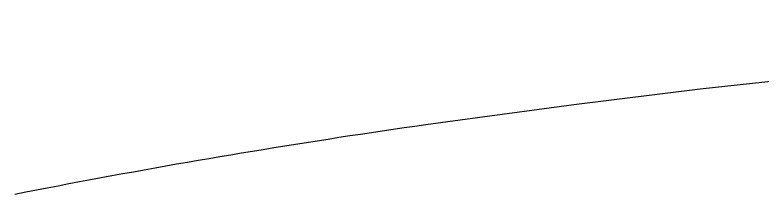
# Model space of a CAD drawing. Extents: x 941 to 1034, y 781 to 934.
# Drawn here: x 979.812 to 983.484, y 873.534 to 874.412 of the extents above; entities that cross this region are included whole.
import ezdxf

# ---------------------------------------------------------------- set-up
doc = ezdxf.new("R2010")
doc.units = 0
doc.header["$MEASUREMENT"] = 0
doc.layers.add('1', color=4, linetype='Continuous')

# ---------------------------------------------------------------- blocks, each defined once
blk = doc.blocks.new('ENVOY')
at = {"layer": '1', "color": 2, "linetype": 'Continuous'}
for points in [[(40.5611, 72.3224), (41.1809, 72.4053), (41.8017, 72.4811), (42.4233, 72.5497), (43.0457, 72.6112), (43.6686, 72.6655), (44.2922, 72.7126), (44.9163, 72.7526), (45.5408, 72.7853), (46.1656, 72.8109), (46.7908, 72.8292), (47.416, 72.8403), (48.0414, 72.8441), (48.6669, 72.8407), (49.2922, 72.83), (49.9174, 72.8119), (50.5424, 72.7865), (51.167, 72.7536), (51.7911, 72.7134)], [(38.4334, 71.9659), (38.4863, 71.9762), (38.5392, 71.9865), (38.5922, 71.9967), (38.6451, 72.0068), (38.6981, 72.0168), (38.7511, 72.0268), (38.8041, 72.0367), (38.8571, 72.0465), (38.9101, 72.0562), (38.9631, 72.0659), (39.0161, 72.0755), (39.0692, 72.085), (39.1223, 72.0945), (39.1753, 72.1038), (39.2284, 72.1132), (39.2815, 72.1224), (39.3346, 72.1316), (39.3878, 72.1406), (39.4409, 72.1497), (39.494, 72.1586), (39.5472, 72.1675), (39.6004, 72.1763), (39.6536, 72.185), (39.7068, 72.1937), (39.76, 72.2022), (39.8132, 72.2108), (39.8664, 72.2192), (39.9197, 72.2275), (39.9729, 72.2358), (40.0262, 72.2441), (40.0795, 72.2522), (40.1328, 72.2603), (40.1861, 72.2683), (40.2394, 72.2762), (40.2928, 72.2841), (40.3461, 72.2918), (40.3995, 72.2995), (40.4531, 72.3072), (40.5611, 72.3224)]]:
    blk.add_lwpolyline(points, dxfattribs=at)

msp = doc.modelspace()

# ---------------------------------------------------------------- block references
at = {"layer": '1'}
msp.add_blockref('ENVOY', (941.3783, 801.5681), dxfattribs=at)

doc.saveas('drawing.dxf')
